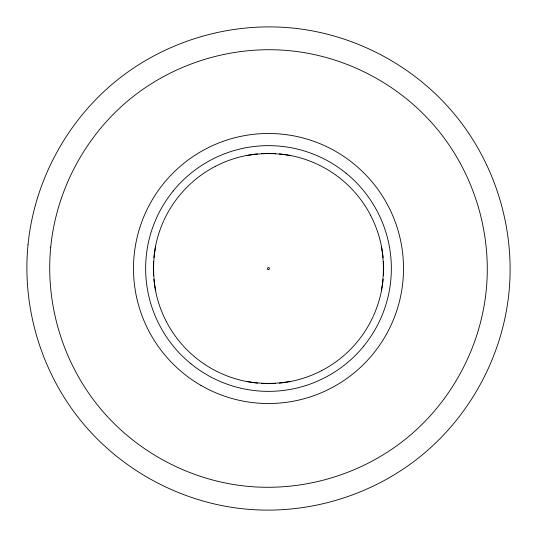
<?xml version="1.0" encoding="UTF-8"?>
<svg xmlns="http://www.w3.org/2000/svg" width="537" height="537" viewBox="0 0 537 537"><rect width="100%" height="100%" fill="white"/><g stroke="black" fill="none" stroke-linecap="round" stroke-linejoin="round"><path stroke-width="0.81" d="M155.562 246.96C152.951 261.183 152.951 275.817 155.562 290.04M381.438 290.04C384.042 275.817 384.042 261.183 381.438 246.96M246.96 155.562C261.183 152.951 275.817 152.951 290.04 155.562M290.04 381.438C275.817 384.049 261.183 384.049 246.96 381.438M346.07 173.223A121.912 121.912 0 0 1 359.696 186.171A123.423 123.423 0 0 1 377.524 211.873A122.678 122.678 0 0 1 391.345 268.5A122.678 122.678 0 0 1 380.277 319.495A123.423 123.423 0 0 1 363.777 346.07M346.07 173.223A123.409 123.409 0 0 0 319.495 156.723A122.725 122.725 0 0 0 211.88 159.496A123.409 123.409 0 0 0 186.171 177.304A121.939 121.939 0 0 0 173.223 190.93M173.223 190.937A123.409 123.409 0 0 0 156.723 217.505A122.718 122.718 0 0 0 159.496 325.12A123.409 123.409 0 0 0 177.304 350.829A121.926 121.926 0 0 0 190.93 363.777M190.937 363.777A123.403 123.403 0 0 0 217.505 380.277A122.725 122.725 0 0 0 325.12 377.504A123.409 123.409 0 0 0 350.829 359.696A121.906 121.906 0 0 0 363.777 346.07M383.425 261.66A114.978 114.978 0 0 1 383.425 275.468M383.123 279.334A114.978 114.978 0 0 1 373.255 316.293M370.678 215.552A114.978 114.978 0 0 1 383.123 257.794M354.46 191.89A115.67 115.67 0 0 1 370.678 215.424M353.97 191.34A114.253 114.253 0 0 0 341.196 179.204A115.656 115.656 0 0 0 316.958 164.054M215.438 166.342A115.019 115.019 0 0 1 257.666 153.877M261.532 153.582A115.019 115.019 0 0 1 275.468 153.582M279.334 153.877A115.019 115.019 0 0 1 316.28 163.765M191.89 182.54A115.656 115.656 0 0 1 215.424 166.322M191.34 183.03A114.28 114.28 0 0 0 179.204 195.804A115.656 115.656 0 0 0 164.047 220.042M166.342 321.562A115.012 115.012 0 0 1 153.884 279.334M153.582 275.468A115.012 115.012 0 0 1 153.582 261.532M153.884 257.666A115.012 115.012 0 0 1 163.765 220.72M182.54 345.116A115.656 115.656 0 0 1 166.322 321.576M183.03 345.66A114.267 114.267 0 0 0 195.804 357.796A115.656 115.656 0 0 0 220.042 372.947M321.562 370.658A115.019 115.019 0 0 1 279.334 383.123M275.468 383.418A115.019 115.019 0 0 1 261.532 383.418M257.666 383.123A115.019 115.019 0 0 1 220.72 373.235M345.116 354.46A115.656 115.656 0 0 1 321.576 370.678M345.66 353.97A114.253 114.253 0 0 0 357.796 341.196A115.67 115.67 0 0 0 372.947 316.958M28.011 244.812C21.816 307.896 41.503 372.792 81.705 421.8C121.926 470.788 181.734 502.753 244.812 508.989C307.896 515.184 372.792 495.497 421.8 455.295C470.788 415.074 502.753 355.266 508.989 292.188C515.184 229.104 495.497 164.208 455.295 115.2C415.074 66.212 355.266 34.247 292.188 28.011C229.104 21.816 164.208 41.503 115.2 81.705C66.212 121.926 34.247 181.734 28.011 244.812M50.733 247.054C45.121 304.177 62.95 362.938 99.352 407.321C135.774 451.677 189.93 480.628 247.054 486.267C304.177 491.879 362.938 474.05 407.321 437.648C451.677 401.226 480.628 347.07 486.267 289.946C491.879 232.823 474.05 174.062 437.648 129.679C401.226 85.323 347.07 56.372 289.946 50.733C232.823 45.121 174.062 62.95 129.679 99.352C85.323 135.774 56.372 189.93 50.733 247.054M268.023 269.332A0.96 0.96 0 0 0 269.46 268.5A0.96 0.96 0 0 0 268.023 267.668A0.96 0.96 0 0 0 268.023 269.332M200.992 385.425A135.015 135.015 0 0 0 403.515 268.5A135.015 135.015 0 0 0 200.992 151.575A135.015 135.015 0 0 0 200.992 385.425"/></g></svg>
